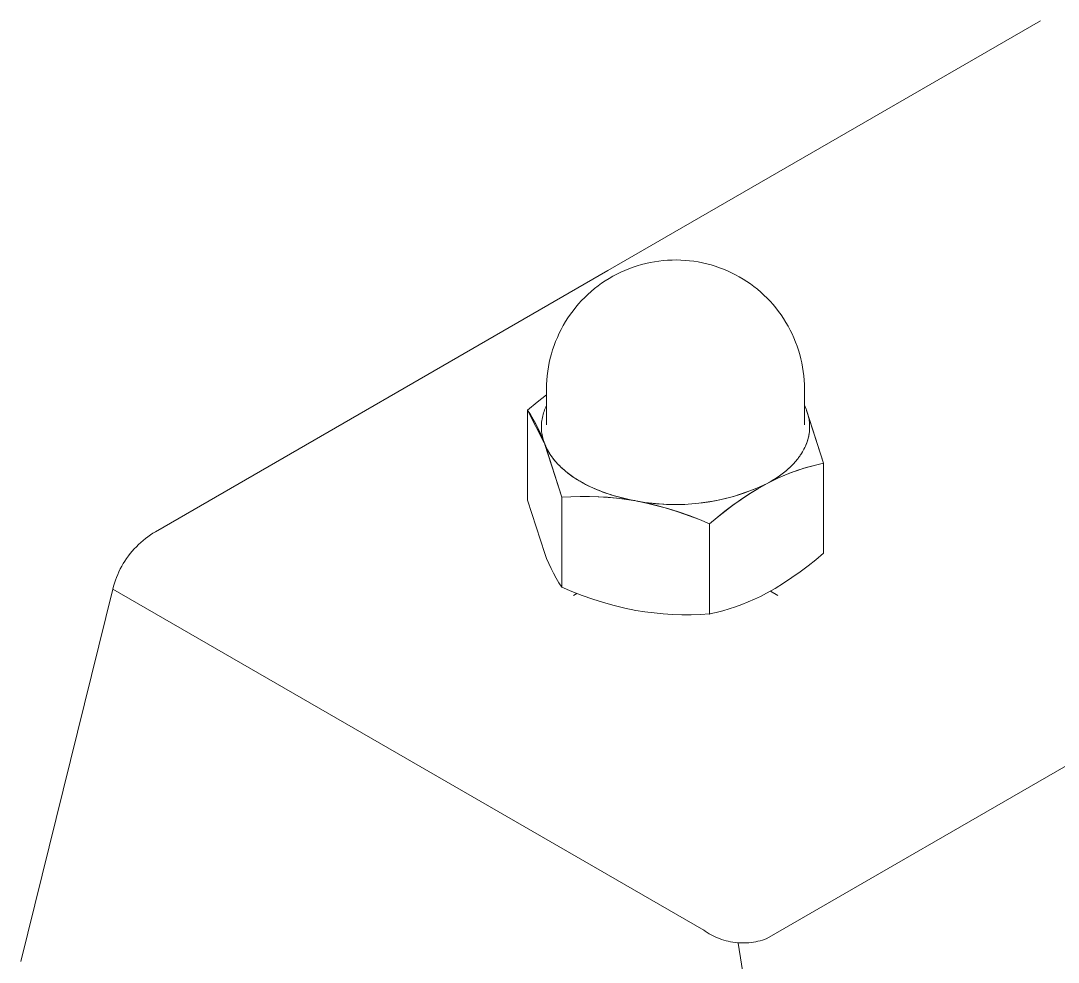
# Model space of a CAD drawing. Header units: inches. Extents: x -4 to 147, y -1 to 99.
# Drawn here: x 98.137 to 99.701, y 43.511 to 44.93 of the extents above; entities that cross this region are included whole.
import ezdxf

# ---------------------------------------------------------------- set-up
doc = ezdxf.new("R2010")
doc.units = ezdxf.units.IN
doc.header["$PDSIZE"] = -1
doc.layers.add('ZANO_R', color=7, linetype='Continuous', lineweight=0)

msp = doc.modelspace()

# ---------------------------------------------------------------- linework, layer by layer
at = {"layer": 'ZANO_R'}
for p, q in [((99.02242, 44.55375), (99.67465, 44.93031)), ((99.02242, 44.55375), (99.67465, 44.93031)), ((99.04787, 44.55398), (99.05406, 44.5565)), ((99.04787, 44.55398), (99.05406, 44.5565)), ((99.04787, 44.55398), (99.05406, 44.5565)), ((99.05406, 44.5565), (99.06032, 44.5588)), ((99.05406, 44.5565), (99.06032, 44.5588)), ((99.05406, 44.5565), (99.06032, 44.5588)), ((99.06032, 44.5588), (99.06666, 44.56089)), ((99.06032, 44.5588), (99.06666, 44.56089)), ((99.06032, 44.5588), (99.06666, 44.56089)), ((99.06666, 44.56089), (99.07306, 44.56276)), ((99.06666, 44.56089), (99.07306, 44.56276)), ((99.06666, 44.56089), (99.07306, 44.56276)), ((99.07306, 44.56276), (99.07953, 44.56441)), ((99.07306, 44.56276), (99.07953, 44.56441)), ((99.07306, 44.56276), (99.07953, 44.56441)), ((99.07953, 44.56441), (99.08605, 44.56583)), ((99.07953, 44.56441), (99.08605, 44.56583)), ((99.07953, 44.56441), (99.08605, 44.56583)), ((99.08605, 44.56583), (99.09261, 44.56703)), ((99.08605, 44.56583), (99.09261, 44.56703)), ((99.08605, 44.56583), (99.09261, 44.56703)), ((99.09261, 44.56703), (99.09922, 44.56801)), ((99.09261, 44.56703), (99.09922, 44.56801)), ((99.09261, 44.56703), (99.09922, 44.56801)), ((99.09922, 44.56801), (99.1058, 44.56875)), ((99.09922, 44.56801), (99.1058, 44.56875)), ((99.09922, 44.56801), (99.1058, 44.56875)), ((99.1058, 44.56875), (99.1124, 44.56927)), ((99.1058, 44.56875), (99.1124, 44.56927)), ((99.1058, 44.56875), (99.1124, 44.56927)), ((99.1124, 44.56927), (99.11901, 44.56957)), ((99.1124, 44.56927), (99.11901, 44.56957)), ((99.1124, 44.56927), (99.11901, 44.56957)), ((99.11901, 44.56957), (99.12563, 44.56963)), ((99.11901, 44.56957), (99.12563, 44.56963)), ((99.11901, 44.56957), (99.12563, 44.56963)), ((99.12563, 44.56963), (99.13225, 44.56948)), ((99.12563, 44.56963), (99.13225, 44.56948)), ((99.12563, 44.56963), (99.13225, 44.56948)), ((99.13225, 44.56948), (99.13886, 44.56909)), ((99.13225, 44.56948), (99.13886, 44.56909)), ((99.13225, 44.56948), (99.13886, 44.56909)), ((99.13886, 44.56909), (99.14545, 44.56849)), ((99.13886, 44.56909), (99.14545, 44.56849)), ((99.13886, 44.56909), (99.14545, 44.56849)), ((99.14545, 44.56849), (99.15202, 44.56766)), ((99.14545, 44.56849), (99.15202, 44.56766)), ((99.14545, 44.56849), (99.15202, 44.56766)), ((99.15202, 44.56766), (99.15856, 44.5666)), ((99.15202, 44.56766), (99.15856, 44.5666)), ((99.15202, 44.56766), (99.15856, 44.5666)), ((99.15856, 44.5666), (99.16506, 44.56533)), ((99.15856, 44.5666), (99.16506, 44.56533)), ((99.15856, 44.5666), (99.16506, 44.56533)), ((99.16506, 44.56533), (99.17151, 44.56383)), ((99.16506, 44.56533), (99.17151, 44.56383)), ((99.16506, 44.56533), (99.17151, 44.56383)), ((99.17151, 44.56383), (99.1779, 44.56211)), ((99.17151, 44.56383), (99.1779, 44.56211)), ((99.17151, 44.56383), (99.1779, 44.56211)), ((99.1779, 44.56211), (99.18423, 44.56018)), ((99.1779, 44.56211), (99.18423, 44.56018)), ((99.1779, 44.56211), (99.18423, 44.56018)), ((99.18423, 44.56018), (99.1905, 44.55804)), ((99.18423, 44.56018), (99.1905, 44.55804)), ((99.18423, 44.56018), (99.1905, 44.55804)), ((99.1905, 44.55804), (99.19669, 44.55568)), ((99.1905, 44.55804), (99.19669, 44.55568)), ((99.1905, 44.55804), (99.19669, 44.55568)), ((99.19669, 44.55568), (99.20279, 44.55311)), ((99.19669, 44.55568), (99.20279, 44.55311)), ((99.19669, 44.55568), (99.20279, 44.55311)), ((98.34033, 44.15994), (99.02242, 44.55375)), ((98.34033, 44.15994), (99.02242, 44.55375)), ((99.01847, 44.5383), (99.02412, 44.54183)), ((99.01847, 44.5383), (99.02412, 44.54183)), ((99.01847, 44.5383), (99.02412, 44.54183)), ((99.02412, 44.54183), (99.0299, 44.54517)), ((99.02412, 44.54183), (99.0299, 44.54517)), ((99.02412, 44.54183), (99.0299, 44.54517)), ((99.0299, 44.54517), (99.03579, 44.54831)), ((99.0299, 44.54517), (99.03579, 44.54831)), ((99.0299, 44.54517), (99.03579, 44.54831)), ((99.03579, 44.54831), (99.04178, 44.55125)), ((99.03579, 44.54831), (99.04178, 44.55125)), ((99.03579, 44.54831), (99.04178, 44.55125)), ((99.04178, 44.55125), (99.04787, 44.55398)), ((99.04178, 44.55125), (99.04787, 44.55398)), ((99.04178, 44.55125), (99.04787, 44.55398)), ((99.20279, 44.55311), (99.2088, 44.55034)), ((99.20279, 44.55311), (99.2088, 44.55034)), ((99.20279, 44.55311), (99.2088, 44.55034)), ((99.2088, 44.55034), (99.21471, 44.54736)), ((99.2088, 44.55034), (99.21471, 44.54736)), ((99.2088, 44.55034), (99.21471, 44.54736)), ((99.21471, 44.54736), (99.22052, 44.54418)), ((99.21471, 44.54736), (99.22052, 44.54418)), ((99.21471, 44.54736), (99.22052, 44.54418)), ((99.22052, 44.54418), (99.22622, 44.54081)), ((99.22052, 44.54418), (99.22622, 44.54081)), ((99.22052, 44.54418), (99.22622, 44.54081)), ((99.22622, 44.54081), (99.2318, 44.53725)), ((99.22622, 44.54081), (99.2318, 44.53725)), ((99.22622, 44.54081), (99.2318, 44.53725)), ((98.99714, 44.52228), (99.00226, 44.52655)), ((98.99714, 44.52228), (99.00226, 44.52655)), ((98.99714, 44.52228), (99.00226, 44.52655)), ((99.00226, 44.52655), (99.00753, 44.53065)), ((99.00226, 44.52655), (99.00753, 44.53065)), ((99.00226, 44.52655), (99.00753, 44.53065)), ((99.00753, 44.53065), (99.01293, 44.53457)), ((99.00753, 44.53065), (99.01293, 44.53457)), ((99.00753, 44.53065), (99.01293, 44.53457)), ((99.01293, 44.53457), (99.01847, 44.5383)), ((99.01293, 44.53457), (99.01847, 44.5383)), ((99.01293, 44.53457), (99.01847, 44.5383)), ((99.2318, 44.53725), (99.23726, 44.53349)), ((99.2318, 44.53725), (99.23726, 44.53349)), ((99.2318, 44.53725), (99.23726, 44.53349)), ((99.23726, 44.53349), (99.24258, 44.52956)), ((99.23726, 44.53349), (99.24258, 44.52956)), ((99.23726, 44.53349), (99.24258, 44.52956)), ((99.24258, 44.52956), (99.24777, 44.52544)), ((99.24258, 44.52956), (99.24777, 44.52544)), ((99.24258, 44.52956), (99.24777, 44.52544)), ((99.24777, 44.52544), (99.25281, 44.52115)), ((99.24777, 44.52544), (99.25281, 44.52115)), ((99.24777, 44.52544), (99.25281, 44.52115)), ((98.9782, 44.50349), (98.98269, 44.50843)), ((98.9782, 44.50349), (98.98269, 44.50843)), ((98.9782, 44.50349), (98.98269, 44.50843)), ((98.98269, 44.50843), (98.98735, 44.51321)), ((98.98269, 44.50843), (98.98735, 44.51321)), ((98.98269, 44.50843), (98.98735, 44.51321)), ((98.98735, 44.51321), (98.99216, 44.51783)), ((98.98735, 44.51321), (98.99216, 44.51783)), ((98.98735, 44.51321), (98.99216, 44.51783)), ((98.99216, 44.51783), (98.99714, 44.52228)), ((98.99216, 44.51783), (98.99714, 44.52228)), ((98.99216, 44.51783), (98.99714, 44.52228)), ((99.25281, 44.52115), (99.25771, 44.5167)), ((99.25281, 44.52115), (99.25771, 44.5167)), ((99.25281, 44.52115), (99.25771, 44.5167)), ((99.25771, 44.5167), (99.26245, 44.51207)), ((99.25771, 44.5167), (99.26245, 44.51207)), ((99.25771, 44.5167), (99.26245, 44.51207)), ((99.26245, 44.51207), (99.26703, 44.50729)), ((99.26245, 44.51207), (99.26703, 44.50729)), ((99.26245, 44.51207), (99.26703, 44.50729)), ((98.96579, 44.48779), (98.96975, 44.49317)), ((98.96579, 44.48779), (98.96975, 44.49317)), ((98.96579, 44.48779), (98.96975, 44.49317)), ((98.96975, 44.49317), (98.97389, 44.4984)), ((98.96975, 44.49317), (98.97389, 44.4984)), ((98.96975, 44.49317), (98.97389, 44.4984)), ((98.97389, 44.4984), (98.9782, 44.50349)), ((98.97389, 44.4984), (98.9782, 44.50349)), ((98.97389, 44.4984), (98.9782, 44.50349)), ((99.26703, 44.50729), (99.27145, 44.50236)), ((99.26703, 44.50729), (99.27145, 44.50236)), ((99.26703, 44.50729), (99.27145, 44.50236)), ((99.27145, 44.50236), (99.27569, 44.49728)), ((99.27145, 44.50236), (99.27569, 44.49728)), ((99.27145, 44.50236), (99.27569, 44.49728)), ((99.27569, 44.49728), (99.27976, 44.49205)), ((99.27569, 44.49728), (99.27976, 44.49205)), ((99.27569, 44.49728), (99.27976, 44.49205)), ((98.95844, 44.47665), (98.96202, 44.48229)), ((98.95844, 44.47665), (98.96202, 44.48229)), ((98.95844, 44.47665), (98.96202, 44.48229)), ((98.96202, 44.48229), (98.96579, 44.48779)), ((98.96202, 44.48229), (98.96579, 44.48779)), ((98.96202, 44.48229), (98.96579, 44.48779)), ((99.27976, 44.49205), (99.28365, 44.4867)), ((99.27976, 44.49205), (99.28365, 44.4867)), ((99.27976, 44.49205), (99.28365, 44.4867)), ((99.28365, 44.4867), (99.28735, 44.48121)), ((99.28365, 44.4867), (99.28735, 44.48121)), ((99.28365, 44.4867), (99.28735, 44.48121)), ((99.28735, 44.48121), (99.29087, 44.4756)), ((99.28735, 44.48121), (99.29087, 44.4756)), ((99.28735, 44.48121), (99.29087, 44.4756)), ((98.94888, 44.45907), (98.95187, 44.46504)), ((98.94888, 44.45907), (98.95187, 44.46504)), ((98.94888, 44.45907), (98.95187, 44.46504)), ((98.95187, 44.46504), (98.95505, 44.4709)), ((98.95187, 44.46504), (98.95505, 44.4709)), ((98.95187, 44.46504), (98.95505, 44.4709)), ((98.95505, 44.4709), (98.95844, 44.47665)), ((98.95505, 44.4709), (98.95844, 44.47665)), ((98.95505, 44.4709), (98.95844, 44.47665)), ((99.29087, 44.4756), (99.29419, 44.46987)), ((99.29087, 44.4756), (99.29419, 44.46987)), ((99.29087, 44.4756), (99.29419, 44.46987)), ((99.29419, 44.46987), (99.29732, 44.46403)), ((99.29419, 44.46987), (99.29732, 44.46403)), ((99.29419, 44.46987), (99.29732, 44.46403)), ((99.29732, 44.46403), (99.30024, 44.45809)), ((99.29732, 44.46403), (99.30024, 44.45809)), ((99.29732, 44.46403), (99.30024, 44.45809)), ((98.94119, 44.44059), (98.94354, 44.44684)), ((98.94119, 44.44059), (98.94354, 44.44684)), ((98.94119, 44.44059), (98.94354, 44.44684)), ((98.94354, 44.44684), (98.94611, 44.453)), ((98.94354, 44.44684), (98.94611, 44.453)), ((98.94354, 44.44684), (98.94611, 44.453)), ((98.94611, 44.453), (98.94888, 44.45907)), ((98.94611, 44.453), (98.94888, 44.45907)), ((98.94611, 44.453), (98.94888, 44.45907)), ((99.30024, 44.45809), (99.30296, 44.45206)), ((99.30024, 44.45809), (99.30296, 44.45206)), ((99.30024, 44.45809), (99.30296, 44.45206)), ((99.30296, 44.45206), (99.30548, 44.44593)), ((99.30296, 44.45206), (99.30548, 44.44593)), ((99.30296, 44.45206), (99.30548, 44.44593)), ((99.30548, 44.44593), (99.30777, 44.43976)), ((99.30548, 44.44593), (99.30777, 44.43976)), ((99.30548, 44.44593), (99.30777, 44.43976)), ((98.93713, 44.42788), (98.93905, 44.43427)), ((98.93713, 44.42788), (98.93905, 44.43427)), ((98.93713, 44.42788), (98.93905, 44.43427)), ((98.93905, 44.43427), (98.94119, 44.44059)), ((98.93905, 44.43427), (98.94119, 44.44059)), ((98.93905, 44.43427), (98.94119, 44.44059)), ((99.30777, 44.43976), (99.30985, 44.43351)), ((99.30777, 44.43976), (99.30985, 44.43351)), ((99.30777, 44.43976), (99.30985, 44.43351)), ((99.30985, 44.43351), (99.31172, 44.4272)), ((99.30985, 44.43351), (99.31172, 44.4272)), ((99.30985, 44.43351), (99.31172, 44.4272)), ((98.93271, 44.40836), (98.93396, 44.41492)), ((98.93271, 44.40836), (98.93396, 44.41492)), ((98.93271, 44.40836), (98.93396, 44.41492)), ((98.93396, 44.41492), (98.93544, 44.42143)), ((98.93396, 44.41492), (98.93544, 44.42143)), ((98.93396, 44.41492), (98.93544, 44.42143)), ((98.93544, 44.42143), (98.93713, 44.42788)), ((98.93544, 44.42143), (98.93713, 44.42788)), ((98.93544, 44.42143), (98.93713, 44.42788)), ((99.31172, 44.4272), (99.31338, 44.42082)), ((99.31172, 44.4272), (99.31338, 44.42082)), ((99.31172, 44.4272), (99.31338, 44.42082)), ((99.31338, 44.42082), (99.31481, 44.4144)), ((99.31338, 44.42082), (99.31481, 44.4144)), ((99.31338, 44.42082), (99.31481, 44.4144)), ((99.31481, 44.4144), (99.31603, 44.40793)), ((99.31481, 44.4144), (99.31603, 44.40793)), ((99.31481, 44.4144), (99.31603, 44.40793)), ((98.93088, 44.39514), (98.93168, 44.40177)), ((98.93088, 44.39514), (98.93168, 44.40177)), ((98.93088, 44.39514), (98.93168, 44.40177)), ((98.93168, 44.40177), (98.93271, 44.40836)), ((98.93168, 44.40177), (98.93271, 44.40836)), ((98.93168, 44.40177), (98.93271, 44.40836)), ((99.31603, 44.40793), (99.31703, 44.40142)), ((99.31603, 44.40793), (99.31703, 44.40142)), ((99.31603, 44.40793), (99.31703, 44.40142)), ((99.31703, 44.40142), (99.31781, 44.39488)), ((99.31703, 44.40142), (99.31781, 44.39488)), ((99.31703, 44.40142), (99.31781, 44.39488)), ((98.92997, 44.38183), (98.93031, 44.38849)), ((98.92997, 44.38183), (98.93031, 44.38849)), ((98.92997, 44.38183), (98.93031, 44.38849)), ((98.93031, 44.38849), (98.93088, 44.39514)), ((98.93031, 44.38849), (98.93088, 44.39514)), ((98.93031, 44.38849), (98.93088, 44.39514)), ((99.31781, 44.39488), (99.31837, 44.38832)), ((99.31781, 44.39488), (99.31837, 44.38832)), ((99.31781, 44.39488), (99.31837, 44.38832)), ((99.31837, 44.38832), (99.3187, 44.38174)), ((99.31837, 44.38832), (99.3187, 44.38174)), ((99.31837, 44.38832), (99.3187, 44.38174)), ((98.92985, 44.37516), (98.92997, 44.38183)), ((98.92985, 44.37516), (98.92997, 44.38183)), ((98.92985, 44.37516), (98.92997, 44.38183)), ((98.92985, 44.32104), (98.92985, 44.37516)), ((98.92985, 44.32104), (98.92985, 44.37516)), ((98.92985, 44.32104), (98.92985, 44.37516)), ((99.3187, 44.38174), (99.31881, 44.37516)), ((99.3187, 44.38174), (99.31881, 44.37516)), ((99.3187, 44.38174), (99.31881, 44.37516)), ((99.31881, 44.37516), (99.31881, 44.32104)), ((99.31881, 44.37516), (99.31881, 44.32104)), ((99.31881, 44.37516), (99.31881, 44.32104)), ((98.90133, 44.34331), (98.91544, 44.35506)), ((98.90133, 44.34331), (98.91544, 44.35506)), ((98.90133, 44.34331), (98.91544, 44.35506)), ((98.91544, 44.35506), (98.92985, 44.36642)), ((98.91544, 44.35506), (98.92985, 44.36642)), ((98.91544, 44.35506), (98.92985, 44.36642)), ((98.92633, 44.29407), (98.90133, 44.34331)), ((98.90133, 44.20767), (98.90133, 44.34331)), ((98.90133, 44.20767), (98.90133, 44.34331)), ((98.90562, 44.33651), (98.90133, 44.34331)), ((98.90133, 44.20767), (98.90133, 44.34331)), ((98.90569, 44.33639), (98.90133, 44.34331)), ((98.90969, 44.32958), (98.90562, 44.33651)), ((98.90982, 44.32934), (98.90569, 44.33639)), ((98.92463, 44.33676), (98.92403, 44.33446)), ((98.92463, 44.33676), (98.92403, 44.33446)), ((98.92463, 44.33676), (98.92403, 44.33446)), ((98.92531, 44.33905), (98.92463, 44.33676)), ((98.92531, 44.33905), (98.92463, 44.33676)), ((98.92531, 44.33905), (98.92463, 44.33676)), ((98.92606, 44.34131), (98.92531, 44.33905)), ((98.92606, 44.34131), (98.92531, 44.33905)), ((98.92606, 44.34131), (98.92531, 44.33905)), ((98.9269, 44.34355), (98.92606, 44.34131)), ((98.9269, 44.34355), (98.92606, 44.34131)), ((98.9269, 44.34355), (98.92606, 44.34131)), ((98.92781, 44.34575), (98.9269, 44.34355)), ((98.92781, 44.34575), (98.9269, 44.34355)), ((98.92781, 44.34575), (98.9269, 44.34355)), ((98.92879, 44.34793), (98.92781, 44.34575)), ((98.92879, 44.34793), (98.92781, 44.34575)), ((98.92879, 44.34793), (98.92781, 44.34575)), ((98.92985, 44.35007), (98.92879, 44.34793)), ((98.92985, 44.35007), (98.92879, 44.34793)), ((98.92985, 44.35007), (98.92879, 44.34793)), ((99.31881, 44.35071), (99.32082, 44.34576)), ((99.31881, 44.35071), (99.32129, 44.34458)), ((99.31881, 44.35071), (99.32093, 44.34547)), ((99.31982, 44.34797), (99.31881, 44.35007)), ((99.31982, 44.34797), (99.31881, 44.35007)), ((99.31982, 44.34797), (99.31881, 44.35007)), ((99.32076, 44.34584), (99.31982, 44.34797)), ((99.32076, 44.34584), (99.31982, 44.34797)), ((99.32076, 44.34584), (99.31982, 44.34797)), ((99.32164, 44.34369), (99.32076, 44.34584)), ((99.32164, 44.34369), (99.32076, 44.34584)), ((99.32164, 44.34369), (99.32076, 44.34584)), ((99.3223, 44.34193), (99.32164, 44.34369)), ((99.32231, 44.3419), (99.32164, 44.34369)), ((99.32231, 44.3419), (99.32164, 44.34369)), ((99.32198, 44.3428), (99.34733, 44.26317)), ((99.32292, 44.34016), (99.3223, 44.34193)), ((99.32293, 44.3401), (99.32231, 44.3419)), ((99.32293, 44.3401), (99.32231, 44.3419)), ((99.32233, 44.34191), (99.34733, 44.26317)), ((99.32245, 44.34159), (99.34733, 44.26317)), ((99.32349, 44.33837), (99.32292, 44.34016)), ((99.32351, 44.33829), (99.32293, 44.3401)), ((99.32351, 44.33829), (99.32293, 44.3401)), ((99.32401, 44.33658), (99.32349, 44.33837)), ((99.32405, 44.33646), (99.32351, 44.33829)), ((99.32405, 44.33646), (99.32351, 44.33829)), ((99.32449, 44.33477), (99.32401, 44.33658)), ((99.32453, 44.33463), (99.32405, 44.33646)), ((99.32453, 44.33463), (99.32405, 44.33646)), ((98.91354, 44.32252), (98.90969, 44.32958)), ((98.91373, 44.32216), (98.90982, 44.32934)), ((98.91717, 44.31534), (98.91354, 44.32252)), ((98.91741, 44.31485), (98.91373, 44.32216)), ((98.92223, 44.32268), (98.92211, 44.3203)), ((98.92223, 44.32268), (98.92211, 44.3203)), ((98.92223, 44.32268), (98.92211, 44.3203)), ((98.92243, 44.32506), (98.92223, 44.32268)), ((98.92243, 44.32506), (98.92223, 44.32268)), ((98.92243, 44.32506), (98.92223, 44.32268)), ((98.92271, 44.32742), (98.92243, 44.32506)), ((98.92271, 44.32742), (98.92243, 44.32506)), ((98.92271, 44.32742), (98.92243, 44.32506)), ((98.92307, 44.32978), (98.92271, 44.32742)), ((98.92307, 44.32978), (98.92271, 44.32742)), ((98.92307, 44.32978), (98.92271, 44.32742)), ((98.92351, 44.33213), (98.92307, 44.32978)), ((98.92351, 44.33213), (98.92307, 44.32978)), ((98.92351, 44.33213), (98.92307, 44.32978)), ((98.92403, 44.33446), (98.92351, 44.33213)), ((98.92403, 44.33446), (98.92351, 44.33213)), ((98.92403, 44.33446), (98.92351, 44.33213)), ((99.32493, 44.33295), (99.32449, 44.33477)), ((99.32496, 44.33278), (99.32453, 44.33463)), ((99.32496, 44.33278), (99.32453, 44.33463)), ((99.32531, 44.33113), (99.32493, 44.33295)), ((99.32535, 44.33092), (99.32496, 44.33278)), ((99.32535, 44.33092), (99.32496, 44.33278)), ((99.32564, 44.32929), (99.32531, 44.33113)), ((99.32568, 44.32906), (99.32535, 44.33092)), ((99.32568, 44.32906), (99.32535, 44.33092)), ((99.32593, 44.32745), (99.32564, 44.32929)), ((99.32597, 44.32718), (99.32568, 44.32906)), ((99.32597, 44.32718), (99.32568, 44.32906)), ((99.32616, 44.32559), (99.32593, 44.32745)), ((99.3262, 44.3253), (99.32597, 44.32718)), ((99.3262, 44.3253), (99.32597, 44.32718)), ((99.32635, 44.32373), (99.32616, 44.32559)), ((99.32638, 44.32341), (99.3262, 44.3253)), ((99.32638, 44.32341), (99.3262, 44.3253)), ((99.32648, 44.32186), (99.32635, 44.32373)), ((99.3265, 44.32151), (99.32638, 44.32341)), ((99.3265, 44.32151), (99.32638, 44.32341)), ((99.32656, 44.31999), (99.32648, 44.32186)), ((99.32657, 44.3196), (99.3265, 44.32151)), ((99.32657, 44.3196), (99.3265, 44.32151)), ((98.92057, 44.30806), (98.91717, 44.31534)), ((98.92085, 44.30744), (98.91741, 44.31485)), ((98.92374, 44.30067), (98.92057, 44.30806)), ((98.92406, 44.29991), (98.92085, 44.30744)), ((98.92211, 44.3203), (98.92208, 44.31791)), ((98.92211, 44.3203), (98.92208, 44.31791)), ((98.92211, 44.3203), (98.92208, 44.31791)), ((98.92208, 44.31791), (98.92212, 44.31552)), ((98.92208, 44.31791), (98.92212, 44.31552)), ((98.92208, 44.31791), (98.92212, 44.31552)), ((98.92212, 44.31552), (98.92225, 44.31314)), ((98.92212, 44.31552), (98.92225, 44.31314)), ((98.92212, 44.31552), (98.92225, 44.31314)), ((98.92225, 44.31314), (98.92246, 44.31077)), ((98.92225, 44.31314), (98.92246, 44.31077)), ((98.92225, 44.31314), (98.92246, 44.31077)), ((98.92246, 44.31077), (98.92275, 44.3084)), ((98.92246, 44.31077), (98.92275, 44.3084)), ((98.92246, 44.31077), (98.92275, 44.3084)), ((98.92275, 44.3084), (98.92313, 44.30604)), ((98.92275, 44.3084), (98.92313, 44.30604)), ((98.92275, 44.3084), (98.92313, 44.30604)), ((98.92313, 44.30604), (98.92358, 44.3037)), ((98.92313, 44.30604), (98.92358, 44.3037)), ((98.92313, 44.30604), (98.92358, 44.3037)), ((99.32491, 44.30298), (99.32531, 44.30487)), ((99.32519, 44.30424), (99.32555, 44.30617)), ((99.32519, 44.30424), (99.32555, 44.30617)), ((99.32531, 44.30487), (99.32566, 44.30677)), ((99.32555, 44.30617), (99.32586, 44.30809)), ((99.32555, 44.30617), (99.32586, 44.30809)), ((99.32566, 44.30677), (99.32595, 44.30866)), ((99.32586, 44.30809), (99.32612, 44.31002)), ((99.32586, 44.30809), (99.32612, 44.31002)), ((99.32595, 44.30866), (99.32618, 44.31056)), ((99.32612, 44.31002), (99.32632, 44.31194)), ((99.32612, 44.31002), (99.32632, 44.31194)), ((99.32618, 44.31056), (99.32636, 44.31245)), ((99.32632, 44.31194), (99.32647, 44.31386)), ((99.32632, 44.31194), (99.32647, 44.31386)), ((99.32636, 44.31245), (99.32649, 44.31434)), ((99.32647, 44.31386), (99.32656, 44.31578)), ((99.32647, 44.31386), (99.32656, 44.31578)), ((99.32649, 44.31434), (99.32657, 44.31623)), ((99.32659, 44.31811), (99.32656, 44.31999)), ((99.32656, 44.31578), (99.32659, 44.31769)), ((99.32656, 44.31578), (99.32659, 44.31769)), ((99.32659, 44.31769), (99.32657, 44.3196)), ((99.32659, 44.31769), (99.32657, 44.3196)), ((99.32657, 44.31623), (99.32659, 44.31811)), ((98.92358, 44.3037), (98.92411, 44.30137)), ((98.92358, 44.3037), (98.92411, 44.30137)), ((98.92358, 44.3037), (98.92411, 44.30137)), ((98.92668, 44.29318), (98.92374, 44.30067)), ((98.92703, 44.29229), (98.92406, 44.29991)), ((98.92411, 44.30137), (98.92472, 44.29907)), ((98.92411, 44.30137), (98.92472, 44.29907)), ((98.92411, 44.30137), (98.92472, 44.29907)), ((98.92472, 44.29907), (98.92542, 44.29678)), ((98.92472, 44.29907), (98.92542, 44.29678)), ((98.92472, 44.29907), (98.92542, 44.29678)), ((98.92542, 44.29678), (98.92618, 44.29453)), ((98.92542, 44.29678), (98.92618, 44.29453)), ((98.92542, 44.29678), (98.92618, 44.29453)), ((98.92618, 44.29453), (98.92703, 44.29229)), ((98.92618, 44.29453), (98.92703, 44.29229)), ((98.92618, 44.29453), (98.92703, 44.29229)), ((98.92703, 44.29229), (98.92774, 44.29054)), ((98.92703, 44.29229), (98.92775, 44.29051)), ((98.92703, 44.29229), (98.92775, 44.29051)), ((98.95273, 44.21178), (98.92703, 44.29229)), ((98.95273, 44.21178), (98.92738, 44.2914)), ((98.95273, 44.21178), (98.92772, 44.2905)), ((98.92774, 44.29054), (98.9285, 44.28879)), ((98.92775, 44.29051), (98.92852, 44.28873)), ((98.92775, 44.29051), (98.92852, 44.28873)), ((99.31977, 44.28793), (99.32061, 44.28979)), ((99.32023, 44.28893), (99.32104, 44.29083)), ((99.32023, 44.28893), (99.32104, 44.29083)), ((99.32061, 44.28979), (99.32138, 44.29166)), ((99.32104, 44.29083), (99.3218, 44.29273)), ((99.32104, 44.29083), (99.3218, 44.29273)), ((99.32138, 44.29166), (99.32211, 44.29353)), ((99.3218, 44.29273), (99.32251, 44.29464)), ((99.3218, 44.29273), (99.32251, 44.29464)), ((99.32211, 44.29353), (99.32278, 44.29542)), ((99.32251, 44.29464), (99.32315, 44.29655)), ((99.32251, 44.29464), (99.32315, 44.29655)), ((99.32278, 44.29542), (99.32339, 44.2973)), ((99.32315, 44.29655), (99.32375, 44.29847)), ((99.32315, 44.29655), (99.32375, 44.29847)), ((99.32339, 44.2973), (99.32395, 44.29919)), ((99.32375, 44.29847), (99.32428, 44.30039)), ((99.32375, 44.29847), (99.32428, 44.30039)), ((99.32395, 44.29919), (99.32446, 44.30108)), ((99.32428, 44.30039), (99.32476, 44.30231)), ((99.32428, 44.30039), (99.32476, 44.30231)), ((99.32446, 44.30108), (99.32491, 44.30298)), ((99.32476, 44.30231), (99.32519, 44.30424)), ((99.32476, 44.30231), (99.32519, 44.30424)), ((98.9285, 44.28879), (98.92931, 44.28704)), ((98.92852, 44.28873), (98.92935, 44.28695)), ((98.92852, 44.28873), (98.92935, 44.28695)), ((98.92931, 44.28704), (98.93017, 44.28528)), ((98.92935, 44.28695), (98.93022, 44.28517)), ((98.92935, 44.28695), (98.93022, 44.28517)), ((98.93017, 44.28528), (98.93108, 44.28353)), ((98.93022, 44.28517), (98.93115, 44.2834)), ((98.93022, 44.28517), (98.93115, 44.2834)), ((98.93108, 44.28353), (98.93204, 44.28179)), ((98.93115, 44.2834), (98.93213, 44.28162)), ((98.93115, 44.2834), (98.93213, 44.28162)), ((98.93204, 44.28179), (98.93305, 44.28004)), ((98.93213, 44.28162), (98.93317, 44.27985)), ((98.93213, 44.28162), (98.93317, 44.27985)), ((98.93305, 44.28004), (98.93411, 44.2783)), ((98.93317, 44.27985), (98.93425, 44.27808)), ((98.93317, 44.27985), (98.93425, 44.27808)), ((98.93411, 44.2783), (98.93523, 44.27656)), ((98.93425, 44.27808), (98.93539, 44.27631)), ((98.93425, 44.27808), (98.93539, 44.27631)), ((98.93523, 44.27656), (98.93639, 44.27483)), ((98.93539, 44.27631), (98.93658, 44.27456)), ((98.93539, 44.27631), (98.93658, 44.27456)), ((98.93639, 44.27483), (98.93761, 44.2731)), ((98.93658, 44.27456), (98.93783, 44.2728)), ((98.93658, 44.27456), (98.93783, 44.2728)), ((99.31046, 44.27229), (99.31176, 44.27409)), ((99.31046, 44.27229), (99.31176, 44.27409)), ((99.31123, 44.27336), (99.31248, 44.27514)), ((99.31176, 44.27409), (99.313, 44.27591)), ((99.31176, 44.27409), (99.313, 44.27591)), ((99.31248, 44.27514), (99.31368, 44.27693)), ((99.313, 44.27591), (99.31419, 44.27773)), ((99.313, 44.27591), (99.31419, 44.27773)), ((99.31368, 44.27693), (99.31482, 44.27874)), ((99.31419, 44.27773), (99.31533, 44.27957)), ((99.31419, 44.27773), (99.31533, 44.27957)), ((99.31482, 44.27874), (99.31592, 44.28056)), ((99.31533, 44.27957), (99.31642, 44.28143)), ((99.31533, 44.27957), (99.31642, 44.28143)), ((99.31592, 44.28056), (99.31696, 44.28238)), ((99.31642, 44.28143), (99.31746, 44.28329)), ((99.31642, 44.28143), (99.31746, 44.28329)), ((99.31696, 44.28238), (99.31795, 44.28422)), ((99.31746, 44.28329), (99.31843, 44.28516)), ((99.31746, 44.28329), (99.31843, 44.28516)), ((99.31795, 44.28422), (99.31889, 44.28607)), ((99.31843, 44.28516), (99.31936, 44.28704)), ((99.31843, 44.28516), (99.31936, 44.28704)), ((99.31889, 44.28607), (99.31977, 44.28793)), ((99.31936, 44.28704), (99.32023, 44.28893)), ((99.31936, 44.28704), (99.32023, 44.28893)), ((98.93761, 44.2731), (98.93888, 44.27138)), ((98.93783, 44.2728), (98.93913, 44.27106)), ((98.93783, 44.2728), (98.93913, 44.27106)), ((98.93888, 44.27138), (98.9402, 44.26967)), ((98.93913, 44.27106), (98.94048, 44.26932)), ((98.93913, 44.27106), (98.94048, 44.26932)), ((98.9402, 44.26967), (98.94157, 44.26797)), ((98.94048, 44.26932), (98.94188, 44.26759)), ((98.94048, 44.26932), (98.94188, 44.26759)), ((98.94157, 44.26797), (98.94299, 44.26627)), ((98.94188, 44.26759), (98.94334, 44.26587)), ((98.94188, 44.26759), (98.94334, 44.26587)), ((98.94299, 44.26627), (98.94446, 44.26459)), ((98.94334, 44.26587), (98.94484, 44.26416)), ((98.94334, 44.26587), (98.94484, 44.26416)), ((98.94446, 44.26459), (98.94598, 44.26291)), ((98.94484, 44.26416), (98.9464, 44.26246)), ((98.94484, 44.26416), (98.9464, 44.26246)), ((98.94598, 44.26291), (98.94756, 44.26125)), ((98.9464, 44.26246), (98.94802, 44.26077)), ((98.9464, 44.26246), (98.94802, 44.26077)), ((98.94756, 44.26125), (98.94918, 44.25959)), ((98.94802, 44.26077), (98.94968, 44.2591)), ((98.94802, 44.26077), (98.94968, 44.2591)), ((98.94918, 44.25959), (98.95085, 44.25795)), ((98.94968, 44.2591), (98.95139, 44.25744)), ((98.94968, 44.2591), (98.95139, 44.25744)), ((98.95085, 44.25795), (98.95257, 44.25633)), ((99.29615, 44.25638), (99.29786, 44.258)), ((99.29659, 44.25679), (99.29832, 44.25844)), ((99.29659, 44.25679), (99.29832, 44.25844)), ((99.29786, 44.258), (99.29953, 44.25964)), ((99.29832, 44.25844), (99.3, 44.26011)), ((99.29832, 44.25844), (99.3, 44.26011)), ((99.29953, 44.25964), (99.30115, 44.2613)), ((99.3, 44.26011), (99.30164, 44.2618)), ((99.3, 44.26011), (99.30164, 44.2618)), ((99.30115, 44.2613), (99.30273, 44.26297)), ((99.30164, 44.2618), (99.30323, 44.2635)), ((99.30164, 44.2618), (99.30323, 44.2635)), ((99.30273, 44.26297), (99.30427, 44.26466)), ((99.30323, 44.2635), (99.30477, 44.26523)), ((99.30323, 44.2635), (99.30477, 44.26523)), ((99.30427, 44.26466), (99.30576, 44.26637)), ((99.30477, 44.26523), (99.30627, 44.26697)), ((99.30477, 44.26523), (99.30627, 44.26697)), ((99.30576, 44.26637), (99.3072, 44.26809)), ((99.30627, 44.26697), (99.30771, 44.26873)), ((99.30627, 44.26697), (99.30771, 44.26873)), ((99.3072, 44.26809), (99.30859, 44.26983)), ((99.30771, 44.26873), (99.30911, 44.2705)), ((99.30771, 44.26873), (99.30911, 44.2705)), ((99.30859, 44.26983), (99.30994, 44.27159)), ((99.30911, 44.2705), (99.31046, 44.27229)), ((99.30911, 44.2705), (99.31046, 44.27229)), ((99.30994, 44.27159), (99.31123, 44.27336)), ((99.32755, 44.25843), (99.31778, 44.2556)), ((99.32755, 44.25843), (99.31778, 44.2556)), ((99.32783, 44.25851), (99.3182, 44.25572)), ((99.3374, 44.26096), (99.32755, 44.25843)), ((99.3374, 44.26096), (99.32755, 44.25843)), ((99.33755, 44.26099), (99.32783, 44.25851)), ((99.34733, 44.26317), (99.3374, 44.26096)), ((99.34733, 44.26317), (99.3374, 44.26096)), ((99.34733, 44.26317), (99.33755, 44.26099)), ((99.34733, 44.12752), (99.34733, 44.26317)), ((99.34733, 44.12752), (99.34733, 44.26317)), ((99.34733, 44.12752), (99.34733, 44.26317)), ((98.95139, 44.25744), (98.95316, 44.25579)), ((98.95139, 44.25744), (98.95316, 44.25579)), ((98.95257, 44.25633), (98.95434, 44.25471)), ((98.95316, 44.25579), (98.95497, 44.25415)), ((98.95316, 44.25579), (98.95497, 44.25415)), ((98.95434, 44.25471), (98.95616, 44.25311)), ((98.95497, 44.25415), (98.95683, 44.25254)), ((98.95497, 44.25415), (98.95683, 44.25254)), ((98.95616, 44.25311), (98.95802, 44.25153)), ((98.95683, 44.25254), (98.95875, 44.25093)), ((98.95683, 44.25254), (98.95875, 44.25093)), ((98.95802, 44.25153), (98.96189, 44.24841)), ((98.95875, 44.25093), (98.96271, 44.24778)), ((98.95875, 44.25093), (98.96271, 44.24778)), ((98.96189, 44.24841), (98.96594, 44.24537)), ((98.96271, 44.24778), (98.96687, 44.2447)), ((98.96271, 44.24778), (98.96687, 44.2447)), ((98.96594, 44.24537), (98.97017, 44.24239)), ((98.96687, 44.2447), (98.97121, 44.2417)), ((98.96687, 44.2447), (98.97121, 44.2417)), ((98.97017, 44.24239), (98.97457, 44.2395)), ((99.27499, 44.24008), (99.27924, 44.24291)), ((99.27499, 44.24008), (99.27924, 44.24291)), ((99.27693, 44.24135), (99.28106, 44.24418)), ((99.27924, 44.24291), (99.28336, 44.24583)), ((99.27924, 44.24291), (99.28336, 44.24583)), ((99.2891, 44.24524), (99.27977, 44.24118)), ((99.2891, 44.24524), (99.27977, 44.24118)), ((99.28991, 44.24557), (99.2807, 44.2416)), ((99.28106, 44.24418), (99.28505, 44.2471)), ((99.28336, 44.24583), (99.28734, 44.24886)), ((99.28336, 44.24583), (99.28734, 44.24886)), ((99.28505, 44.2471), (99.28891, 44.25011)), ((99.28734, 44.24886), (99.29116, 44.25197)), ((99.28734, 44.24886), (99.29116, 44.25197)), ((99.28891, 44.25011), (99.29261, 44.2532)), ((99.29855, 44.249), (99.2891, 44.24524)), ((99.29855, 44.249), (99.2891, 44.24524)), ((99.29923, 44.24925), (99.28991, 44.24557)), ((99.29116, 44.25197), (99.29301, 44.25355)), ((99.29116, 44.25197), (99.29301, 44.25355)), ((99.29261, 44.2532), (99.2944, 44.25478)), ((99.29301, 44.25355), (99.29482, 44.25516)), ((99.29301, 44.25355), (99.29482, 44.25516)), ((99.2944, 44.25478), (99.29615, 44.25638)), ((99.29482, 44.25516), (99.29659, 44.25679)), ((99.29482, 44.25516), (99.29659, 44.25679)), ((99.30811, 44.25245), (99.29855, 44.249)), ((99.30811, 44.25245), (99.29855, 44.249)), ((99.30867, 44.25264), (99.29923, 44.24925)), ((99.31778, 44.2556), (99.30811, 44.25245)), ((99.31778, 44.2556), (99.30811, 44.25245)), ((99.3182, 44.25572), (99.30867, 44.25264)), ((98.97121, 44.2417), (98.97572, 44.23878)), ((98.97121, 44.2417), (98.97572, 44.23878)), ((98.97457, 44.2395), (98.97914, 44.23669)), ((98.97572, 44.23878), (98.98039, 44.23595)), ((98.97572, 44.23878), (98.98039, 44.23595)), ((98.97914, 44.23669), (98.98385, 44.23398)), ((98.98039, 44.23595), (98.98523, 44.23322)), ((98.98039, 44.23595), (98.98523, 44.23322)), ((98.98385, 44.23398), (98.98872, 44.23135)), ((98.98523, 44.23322), (98.99022, 44.23058)), ((98.98523, 44.23322), (98.99022, 44.23058)), ((98.98872, 44.23135), (98.99373, 44.22883)), ((98.99022, 44.23058), (98.99534, 44.22804)), ((98.99022, 44.23058), (98.99534, 44.22804)), ((98.99373, 44.22883), (98.99886, 44.2264)), ((98.99534, 44.22804), (99.0006, 44.22561)), ((98.99534, 44.22804), (99.0006, 44.22561)), ((99.24203, 44.22363), (99.25185, 44.22775)), ((99.24203, 44.22363), (99.25185, 44.22775)), ((99.26036, 44.23156), (99.24752, 44.22414)), ((99.26153, 44.23219), (99.2485, 44.22471)), ((99.26153, 44.23219), (99.2485, 44.22471)), ((99.24921, 44.2265), (99.25918, 44.23096)), ((99.25185, 44.22775), (99.26153, 44.23219)), ((99.25185, 44.22775), (99.26153, 44.23219)), ((99.27058, 44.23683), (99.26153, 44.23219)), ((99.27058, 44.23683), (99.26153, 44.23219)), ((99.26153, 44.23219), (99.26612, 44.23472)), ((99.26153, 44.23219), (99.26612, 44.23472)), ((99.27163, 44.23734), (99.26269, 44.2328)), ((99.26384, 44.23344), (99.26831, 44.23598)), ((99.26612, 44.23472), (99.27061, 44.23735)), ((99.26612, 44.23472), (99.27061, 44.23735)), ((99.26831, 44.23598), (99.27268, 44.23861)), ((99.27977, 44.24118), (99.27058, 44.23683)), ((99.27977, 44.24118), (99.27058, 44.23683)), ((99.27061, 44.23735), (99.27499, 44.24008)), ((99.27061, 44.23735), (99.27499, 44.24008)), ((99.2807, 44.2416), (99.27163, 44.23734)), ((99.27268, 44.23861), (99.27693, 44.24135)), ((98.96669, 44.21264), (98.95273, 44.21178)), ((98.96669, 44.21264), (98.95273, 44.21178)), ((98.9665, 44.21263), (98.95273, 44.21178)), ((98.95273, 44.21178), (98.95273, 44.07613)), ((98.95273, 44.21178), (98.95273, 44.07613)), ((98.95273, 44.21178), (98.95273, 44.07613)), ((98.98029, 44.21305), (98.9665, 44.21263)), ((98.98067, 44.21306), (98.96669, 44.21264)), ((98.98067, 44.21306), (98.96669, 44.21264)), ((98.99408, 44.21306), (98.98029, 44.21305)), ((98.99466, 44.21305), (98.98067, 44.21306)), ((98.99466, 44.21305), (98.98067, 44.21306)), ((99.00787, 44.21264), (98.99408, 44.21306)), ((99.00864, 44.21261), (98.99466, 44.21305)), ((99.00864, 44.21261), (98.99466, 44.21305)), ((98.99886, 44.2264), (99.00412, 44.22408)), ((99.0006, 44.22561), (99.00598, 44.22329)), ((99.0006, 44.22561), (99.00598, 44.22329)), ((99.00412, 44.22408), (99.00949, 44.22187)), ((99.00598, 44.22329), (99.01148, 44.22108)), ((99.00598, 44.22329), (99.01148, 44.22108)), ((99.02165, 44.2118), (99.00787, 44.21264)), ((99.0226, 44.21173), (99.00864, 44.21261)), ((99.0226, 44.21173), (99.00864, 44.21261)), ((99.00949, 44.22187), (99.01496, 44.21976)), ((99.01148, 44.22108), (99.01707, 44.21899)), ((99.01148, 44.22108), (99.01707, 44.21899)), ((99.01496, 44.21976), (99.02053, 44.21777)), ((99.01707, 44.21899), (99.02276, 44.21701)), ((99.01707, 44.21899), (99.02276, 44.21701)), ((99.02053, 44.21777), (99.02617, 44.21589)), ((99.03538, 44.21054), (99.02165, 44.2118)), ((99.03653, 44.21041), (99.0226, 44.21173)), ((99.03653, 44.21041), (99.0226, 44.21173)), ((99.02276, 44.21701), (99.02852, 44.21515)), ((99.02276, 44.21701), (99.02852, 44.21515)), ((99.02617, 44.21589), (99.03189, 44.21413)), ((99.02852, 44.21515), (99.03436, 44.21341)), ((99.02852, 44.21515), (99.03436, 44.21341)), ((99.03189, 44.21413), (99.03767, 44.21248)), ((99.03436, 44.21341), (99.04026, 44.21178)), ((99.03436, 44.21341), (99.04026, 44.21178)), ((99.03767, 44.21248), (99.0435, 44.21095)), ((99.04026, 44.21178), (99.0462, 44.21028)), ((99.04026, 44.21178), (99.0462, 44.21028)), ((99.0435, 44.21095), (99.04938, 44.20953)), ((99.19738, 44.20947), (99.20797, 44.21216)), ((99.20153, 44.21051), (99.21181, 44.21328)), ((99.20153, 44.21051), (99.21181, 44.21328)), ((99.20797, 44.21216), (99.21846, 44.21522)), ((99.21181, 44.21328), (99.222, 44.21639)), ((99.21181, 44.21328), (99.222, 44.21639)), ((99.21846, 44.21522), (99.22884, 44.21863)), ((99.222, 44.21639), (99.23207, 44.21984)), ((99.222, 44.21639), (99.23207, 44.21984)), ((99.23491, 44.21632), (99.22254, 44.20812)), ((99.2357, 44.21683), (99.22316, 44.20855)), ((99.2357, 44.21683), (99.22316, 44.20855)), ((99.22884, 44.21863), (99.23909, 44.22239)), ((99.23207, 44.21984), (99.24203, 44.22363)), ((99.23207, 44.21984), (99.24203, 44.22363)), ((99.24752, 44.22414), (99.23491, 44.21632)), ((99.2485, 44.22471), (99.2357, 44.21683)), ((99.2485, 44.22471), (99.2357, 44.21683)), ((99.23909, 44.22239), (99.24921, 44.2265)), ((98.92703, 44.12715), (98.90133, 44.20767)), ((98.92703, 44.12715), (98.90133, 44.20767)), ((98.92703, 44.12715), (98.90133, 44.20767)), ((99.04908, 44.20886), (99.03538, 44.21054)), ((99.05041, 44.20867), (99.03653, 44.21041)), ((99.05041, 44.20867), (99.03653, 44.21041)), ((99.0462, 44.21028), (99.05218, 44.2089)), ((99.0462, 44.21028), (99.05218, 44.2089)), ((99.06272, 44.20676), (99.04908, 44.20886)), ((99.04938, 44.20953), (99.05528, 44.20823)), ((99.06423, 44.20649), (99.05041, 44.20867)), ((99.06423, 44.20649), (99.05041, 44.20867)), ((99.05218, 44.2089), (99.0582, 44.20764)), ((99.05218, 44.2089), (99.0582, 44.20764)), ((99.05528, 44.20823), (99.06121, 44.20705)), ((99.0582, 44.20764), (99.06423, 44.20649)), ((99.0582, 44.20764), (99.06423, 44.20649)), ((99.0806, 44.20309), (99.06423, 44.20649)), ((99.06423, 44.20649), (99.07472, 44.20468)), ((99.06423, 44.20649), (99.07472, 44.20468)), ((99.0806, 44.20309), (99.06423, 44.20649)), ((99.08188, 44.2028), (99.06574, 44.20622)), ((99.06726, 44.20596), (99.07804, 44.20421)), ((99.07472, 44.20468), (99.08527, 44.20321)), ((99.07472, 44.20468), (99.08527, 44.20321)), ((99.07804, 44.20421), (99.08887, 44.20283)), ((99.09685, 44.19915), (99.0806, 44.20309)), ((99.09685, 44.19915), (99.0806, 44.20309)), ((99.09791, 44.19888), (99.08188, 44.2028)), ((99.08527, 44.20321), (99.09586, 44.2021)), ((99.08527, 44.20321), (99.09586, 44.2021)), ((99.08887, 44.20283), (99.09975, 44.20182)), ((99.09586, 44.2021), (99.10648, 44.20135)), ((99.09586, 44.2021), (99.10648, 44.20135)), ((99.11296, 44.19469), (99.09685, 44.19915)), ((99.11296, 44.19469), (99.09685, 44.19915)), ((99.1138, 44.19444), (99.09791, 44.19888)), ((99.09975, 44.20182), (99.11066, 44.20118)), ((99.10648, 44.20135), (99.11712, 44.20095)), ((99.10648, 44.20135), (99.11712, 44.20095)), ((99.11066, 44.20118), (99.12158, 44.20091)), ((99.11712, 44.20095), (99.12777, 44.2009)), ((99.11712, 44.20095), (99.12777, 44.2009)), ((99.12158, 44.20091), (99.1325, 44.20102)), ((99.12777, 44.2009), (99.13842, 44.20121)), ((99.12777, 44.2009), (99.13842, 44.20121)), ((99.1325, 44.20102), (99.14341, 44.2015)), ((99.13842, 44.20121), (99.14905, 44.20188)), ((99.13842, 44.20121), (99.14905, 44.20188)), ((99.14341, 44.2015), (99.1543, 44.20235)), ((99.14905, 44.20188), (99.15965, 44.2029)), ((99.14905, 44.20188), (99.15965, 44.2029)), ((99.1543, 44.20235), (99.16516, 44.20358)), ((99.15965, 44.2029), (99.17021, 44.20428)), ((99.15965, 44.2029), (99.17021, 44.20428)), ((99.16516, 44.20358), (99.17597, 44.20517)), ((99.17021, 44.20428), (99.18072, 44.206)), ((99.17021, 44.20428), (99.18072, 44.206)), ((99.17597, 44.20517), (99.18671, 44.20714)), ((99.18072, 44.206), (99.19116, 44.20808)), ((99.18072, 44.206), (99.19116, 44.20808)), ((99.18671, 44.20714), (99.19738, 44.20947)), ((99.19116, 44.20808), (99.20153, 44.21051)), ((99.19116, 44.20808), (99.20153, 44.21051)), ((99.21043, 44.19956), (99.19858, 44.19063)), ((99.21088, 44.1999), (99.19887, 44.19086)), ((99.21088, 44.1999), (99.19887, 44.19086)), ((99.22254, 44.20812), (99.21043, 44.19956)), ((99.22316, 44.20855), (99.21088, 44.1999)), ((99.22316, 44.20855), (99.21088, 44.1999)), ((99.12892, 44.18971), (99.11296, 44.19469)), ((99.12892, 44.18971), (99.11296, 44.19469)), ((99.12955, 44.1895), (99.1138, 44.19444)), ((99.14472, 44.18422), (99.12892, 44.18971)), ((99.14472, 44.18422), (99.12892, 44.18971)), ((99.14513, 44.18406), (99.12955, 44.1895)), ((99.16032, 44.17821), (99.14472, 44.18422)), ((99.16032, 44.17821), (99.14472, 44.18422)), ((99.16052, 44.17813), (99.14513, 44.18406)), ((99.18715, 44.18146), (99.17572, 44.17171)), ((99.18715, 44.18146), (99.17572, 44.17171)), ((99.18701, 44.18134), (99.17572, 44.17171)), ((99.19858, 44.19063), (99.18701, 44.18134)), ((99.19887, 44.19086), (99.18715, 44.18146)), ((99.19887, 44.19086), (99.18715, 44.18146)), ((99.17572, 44.17171), (99.16032, 44.17821)), ((99.17572, 44.17171), (99.16032, 44.17821)), ((99.17572, 44.17171), (99.16052, 44.17813)), ((99.17572, 44.03606), (99.17572, 44.17171)), ((99.17572, 44.03606), (99.17572, 44.17171)), ((99.17572, 44.03606), (99.17572, 44.17171)), ((98.32145, 44.14673), (98.32504, 44.14962)), ((98.32145, 44.14673), (98.32504, 44.14962)), ((98.32504, 44.14962), (98.32873, 44.1524)), ((98.32504, 44.14962), (98.32873, 44.1524)), ((98.32873, 44.1524), (98.33251, 44.15504)), ((98.32873, 44.1524), (98.33251, 44.15504)), ((98.33251, 44.15504), (98.33638, 44.15756)), ((98.33251, 44.15504), (98.33638, 44.15756)), ((98.33638, 44.15756), (98.34033, 44.15994)), ((98.33638, 44.15756), (98.34033, 44.15994)), ((98.30505, 44.13054), (98.30811, 44.134)), ((98.30505, 44.13054), (98.30811, 44.134)), ((98.30811, 44.134), (98.31128, 44.13735)), ((98.30811, 44.134), (98.31128, 44.13735)), ((98.31128, 44.13735), (98.31457, 44.14059)), ((98.31128, 44.13735), (98.31457, 44.14059)), ((98.31457, 44.14059), (98.31796, 44.14372)), ((98.31457, 44.14059), (98.31796, 44.14372)), ((98.31796, 44.14372), (98.32145, 44.14673)), ((98.31796, 44.14372), (98.32145, 44.14673)), ((98.29403, 44.11576), (98.2966, 44.11959)), ((98.29403, 44.11576), (98.2966, 44.11959)), ((98.2966, 44.11959), (98.29929, 44.12334)), ((98.2966, 44.11959), (98.29929, 44.12334)), ((98.29929, 44.12334), (98.30211, 44.12699)), ((98.29929, 44.12334), (98.30211, 44.12699)), ((98.30211, 44.12699), (98.30505, 44.13054)), ((98.30211, 44.12699), (98.30505, 44.13054)), ((98.93, 44.11953), (98.92703, 44.12715)), ((98.93, 44.11953), (98.92703, 44.12715)), ((98.93, 44.11953), (98.92703, 44.12715)), ((98.93321, 44.11201), (98.93, 44.11953)), ((98.93321, 44.11201), (98.93, 44.11953)), ((98.93321, 44.11201), (98.93, 44.11953)), ((99.32418, 44.10837), (99.33591, 44.11777)), ((99.32418, 44.10837), (99.33591, 44.11777)), ((99.32418, 44.10837), (99.33591, 44.11777)), ((99.33591, 44.11777), (99.34733, 44.12752)), ((99.33591, 44.11777), (99.34733, 44.12752)), ((99.33591, 44.11777), (99.34733, 44.12752)), ((98.2851, 44.09963), (98.28713, 44.10377)), ((98.2851, 44.09963), (98.28713, 44.10377)), ((98.28713, 44.10377), (98.28929, 44.10784)), ((98.28713, 44.10377), (98.28929, 44.10784)), ((98.28929, 44.10784), (98.2916, 44.11184)), ((98.28929, 44.10784), (98.2916, 44.11184)), ((98.2916, 44.11184), (98.29403, 44.11576)), ((98.2916, 44.11184), (98.29403, 44.11576)), ((98.93665, 44.10459), (98.93321, 44.11201)), ((98.93665, 44.10459), (98.93321, 44.11201)), ((98.93665, 44.10459), (98.93321, 44.11201)), ((98.94033, 44.09729), (98.93665, 44.10459)), ((98.94033, 44.09729), (98.93665, 44.10459)), ((98.94033, 44.09729), (98.93665, 44.10459)), ((99.31218, 44.09933), (99.32418, 44.10837)), ((99.31218, 44.09933), (99.32418, 44.10837)), ((99.31218, 44.09933), (99.32418, 44.10837)), ((98.27841, 44.08244), (98.27986, 44.08682)), ((98.27841, 44.08244), (98.27986, 44.08682)), ((98.27986, 44.08682), (98.28146, 44.09115)), ((98.27986, 44.08682), (98.28146, 44.09115)), ((98.28146, 44.09115), (98.28321, 44.09542)), ((98.28146, 44.09115), (98.28321, 44.09542)), ((98.28321, 44.09542), (98.2851, 44.09963)), ((98.28321, 44.09542), (98.2851, 44.09963)), ((98.94424, 44.09011), (98.94033, 44.09729)), ((98.94424, 44.09011), (98.94033, 44.09729)), ((98.94424, 44.09011), (98.94033, 44.09729)), ((98.94837, 44.08305), (98.94424, 44.09011)), ((98.94837, 44.08305), (98.94424, 44.09011)), ((98.94837, 44.08305), (98.94424, 44.09011)), ((99.28735, 44.0824), (99.29989, 44.09068)), ((99.28735, 44.0824), (99.29989, 44.09068)), ((99.28735, 44.0824), (99.29989, 44.09068)), ((99.29989, 44.09068), (99.31218, 44.09933)), ((99.29989, 44.09068), (99.31218, 44.09933)), ((99.29989, 44.09068), (99.31218, 44.09933)), ((98.13699, 43.512), (98.27594, 44.07355)), ((98.13699, 43.512), (98.27594, 44.07355)), ((98.13699, 43.512), (98.27594, 44.07355)), ((98.27594, 44.07355), (98.2771, 44.07802)), ((98.27594, 44.07355), (98.2771, 44.07802)), ((99.16687, 43.55918), (98.27594, 44.07355)), ((98.2771, 44.07802), (98.27841, 44.08244)), ((98.2771, 44.07802), (98.27841, 44.08244)), ((98.95273, 44.07613), (98.94837, 44.08305)), ((98.95273, 44.07613), (98.94837, 44.08305)), ((98.95273, 44.07613), (98.94837, 44.08305)), ((98.95273, 44.07613), (98.96813, 44.06962)), ((98.95273, 44.07613), (98.96813, 44.06962)), ((98.95273, 44.07613), (98.96813, 44.06962)), ((99.26153, 44.06704), (99.27456, 44.07452)), ((99.26153, 44.06704), (99.27456, 44.07452)), ((99.26153, 44.06704), (99.27456, 44.07452)), ((99.2674, 44.07025), (99.27835, 44.06392)), ((99.2674, 44.07025), (99.27835, 44.06392)), ((99.2674, 44.07025), (99.27835, 44.06392)), ((99.27456, 44.07452), (99.28735, 44.0824)), ((99.27456, 44.07452), (99.28735, 44.0824)), ((99.27456, 44.07452), (99.28735, 44.0824)), ((98.96813, 44.06962), (98.98373, 44.06362)), ((98.96813, 44.06962), (98.98373, 44.06362)), ((98.96813, 44.06962), (98.98373, 44.06362)), ((98.97545, 44.06689), (98.97031, 44.06392)), ((98.97545, 44.06689), (98.97031, 44.06392)), ((98.97545, 44.06689), (98.97031, 44.06392)), ((98.98373, 44.06362), (98.99953, 44.05812)), ((98.98373, 44.06362), (98.99953, 44.05812)), ((98.98373, 44.06362), (98.99953, 44.05812)), ((98.99953, 44.05812), (99.01549, 44.05314)), ((98.99953, 44.05812), (99.01549, 44.05314)), ((98.99953, 44.05812), (99.01549, 44.05314)), ((99.23396, 44.05399), (99.24329, 44.05805)), ((99.23396, 44.05399), (99.24329, 44.05805)), ((99.23396, 44.05399), (99.24329, 44.05805)), ((99.24329, 44.05805), (99.25248, 44.0624)), ((99.24329, 44.05805), (99.25248, 44.0624)), ((99.24329, 44.05805), (99.25248, 44.0624)), ((99.25248, 44.0624), (99.26153, 44.06704)), ((99.25248, 44.0624), (99.26153, 44.06704)), ((99.25248, 44.0624), (99.26153, 44.06704)), ((99.01549, 44.05314), (99.0316, 44.04868)), ((99.01549, 44.05314), (99.0316, 44.04868)), ((99.01549, 44.05314), (99.0316, 44.04868)), ((99.0316, 44.04868), (99.04785, 44.04475)), ((99.0316, 44.04868), (99.04785, 44.04475)), ((99.0316, 44.04868), (99.04785, 44.04475)), ((99.04785, 44.04475), (99.06423, 44.04135)), ((99.04785, 44.04475), (99.06423, 44.04135)), ((99.04785, 44.04475), (99.06423, 44.04135)), ((99.06423, 44.04135), (99.07804, 44.03917)), ((99.06423, 44.04135), (99.07804, 44.03917)), ((99.06423, 44.04135), (99.07804, 44.03917)), ((99.07804, 44.03917), (99.09192, 44.03743)), ((99.07804, 44.03917), (99.09192, 44.03743)), ((99.07804, 44.03917), (99.09192, 44.03743)), ((99.18565, 44.03827), (99.1955, 44.0408)), ((99.18565, 44.03827), (99.1955, 44.0408)), ((99.18565, 44.03827), (99.1955, 44.0408)), ((99.1955, 44.0408), (99.20527, 44.04363)), ((99.1955, 44.0408), (99.20527, 44.04363)), ((99.1955, 44.0408), (99.20527, 44.04363)), ((99.20527, 44.04363), (99.21494, 44.04678)), ((99.20527, 44.04363), (99.21494, 44.04678)), ((99.20527, 44.04363), (99.21494, 44.04678)), ((99.21494, 44.04678), (99.22451, 44.05024)), ((99.21494, 44.04678), (99.22451, 44.05024)), ((99.21494, 44.04678), (99.22451, 44.05024)), ((99.22451, 44.05024), (99.23396, 44.05399)), ((99.22451, 44.05024), (99.23396, 44.05399)), ((99.22451, 44.05024), (99.23396, 44.05399)), ((99.09192, 44.03743), (99.10585, 44.03611)), ((99.09192, 44.03743), (99.10585, 44.03611)), ((99.09192, 44.03743), (99.10585, 44.03611)), ((99.10585, 44.03611), (99.11981, 44.03523)), ((99.10585, 44.03611), (99.11981, 44.03523)), ((99.10585, 44.03611), (99.11981, 44.03523)), ((99.11981, 44.03523), (99.13379, 44.03479)), ((99.11981, 44.03523), (99.13379, 44.03479)), ((99.11981, 44.03523), (99.13379, 44.03479)), ((99.13379, 44.03479), (99.14778, 44.03478)), ((99.13379, 44.03479), (99.14778, 44.03478)), ((99.13379, 44.03479), (99.14778, 44.03478)), ((99.14778, 44.03478), (99.16176, 44.0352)), ((99.14778, 44.03478), (99.16176, 44.0352)), ((99.14778, 44.03478), (99.16176, 44.0352)), ((99.16176, 44.0352), (99.17572, 44.03606)), ((99.16176, 44.0352), (99.17572, 44.03606)), ((99.16176, 44.0352), (99.17572, 44.03606)), ((99.17572, 44.03606), (99.18565, 44.03827)), ((99.17572, 44.03606), (99.18565, 44.03827)), ((99.17572, 44.03606), (99.18565, 44.03827)), ((99.94392, 43.94026), (99.26182, 43.54645)), ((99.16914, 43.55751), (99.1663, 43.5595)), ((99.17203, 43.55561), (99.16914, 43.55751)), ((99.17499, 43.55381), (99.17203, 43.55561)), ((99.17801, 43.55211), (99.17499, 43.55381)), ((99.18109, 43.55052), (99.17801, 43.55211)), ((99.18422, 43.54903), (99.18109, 43.55052)), ((99.1874, 43.54765), (99.18422, 43.54903)), ((99.19062, 43.54638), (99.1874, 43.54765)), ((99.19389, 43.54523), (99.19062, 43.54638)), ((99.19719, 43.54418), (99.19389, 43.54523)), ((99.20053, 43.54325), (99.19719, 43.54418)), ((99.20389, 43.54243), (99.20053, 43.54325)), ((99.20728, 43.54173), (99.20389, 43.54243)), ((99.2107, 43.54114), (99.20728, 43.54173)), ((99.21413, 43.54067), (99.2107, 43.54114)), ((99.21758, 43.54032), (99.21413, 43.54067)), ((99.22103, 43.54009), (99.21758, 43.54032)), ((99.21902, 43.53977), (99.32841, 42.83059)), ((99.21902, 43.53977), (99.32841, 42.83059)), ((99.2245, 43.53997), (99.22103, 43.54009)), ((99.22796, 43.53997), (99.2245, 43.53997)), ((99.23142, 43.5401), (99.22796, 43.53997)), ((99.23488, 43.54034), (99.23142, 43.5401)), ((99.23833, 43.54069), (99.23488, 43.54034)), ((99.24176, 43.54117), (99.23833, 43.54069)), ((99.24517, 43.54176), (99.24176, 43.54117)), ((99.24856, 43.54247), (99.24517, 43.54176)), ((99.25193, 43.54329), (99.24856, 43.54247)), ((99.25526, 43.54423), (99.25193, 43.54329)), ((99.25856, 43.54528), (99.25526, 43.54423)), ((99.26182, 43.54645), (99.25856, 43.54528))]:
    msp.add_line(p, q, dxfattribs=at)
msp.add_point((99.17572, 44.03606), dxfattribs=at)

doc.saveas('drawing.dxf')
